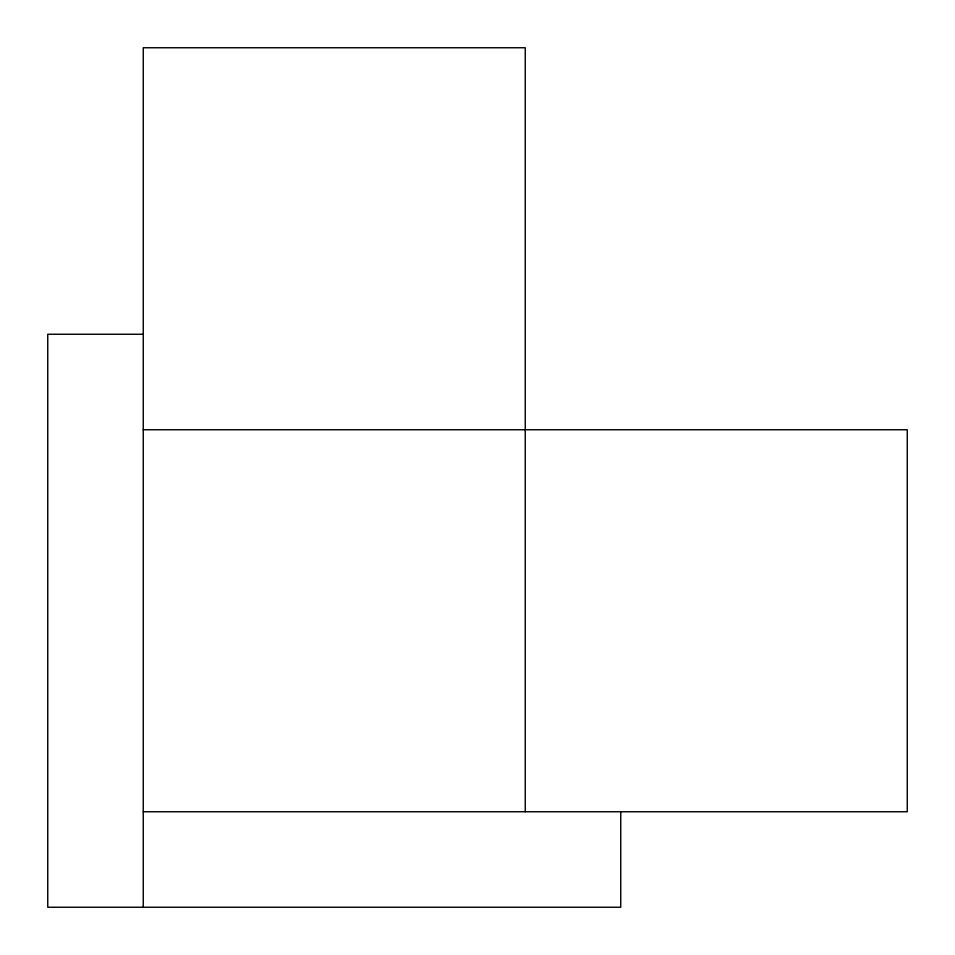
<?xml version="1.0" encoding="UTF-8"?>
<svg xmlns="http://www.w3.org/2000/svg" width="955" height="955" viewBox="0 0 955 955"><rect width="100%" height="100%" fill="white"/><g stroke="black" fill="none" stroke-linecap="round" stroke-linejoin="round"><path stroke-width="1.43" d="M143.25 334.25L47.75 334.25L47.75 907.25L620.75 907.25L620.75 811.75M143.25 429.75L907.25 429.75L907.25 811.75L143.25 811.75M525.25 811.75L525.25 47.75L143.25 47.75L143.25 907.25"/></g></svg>
